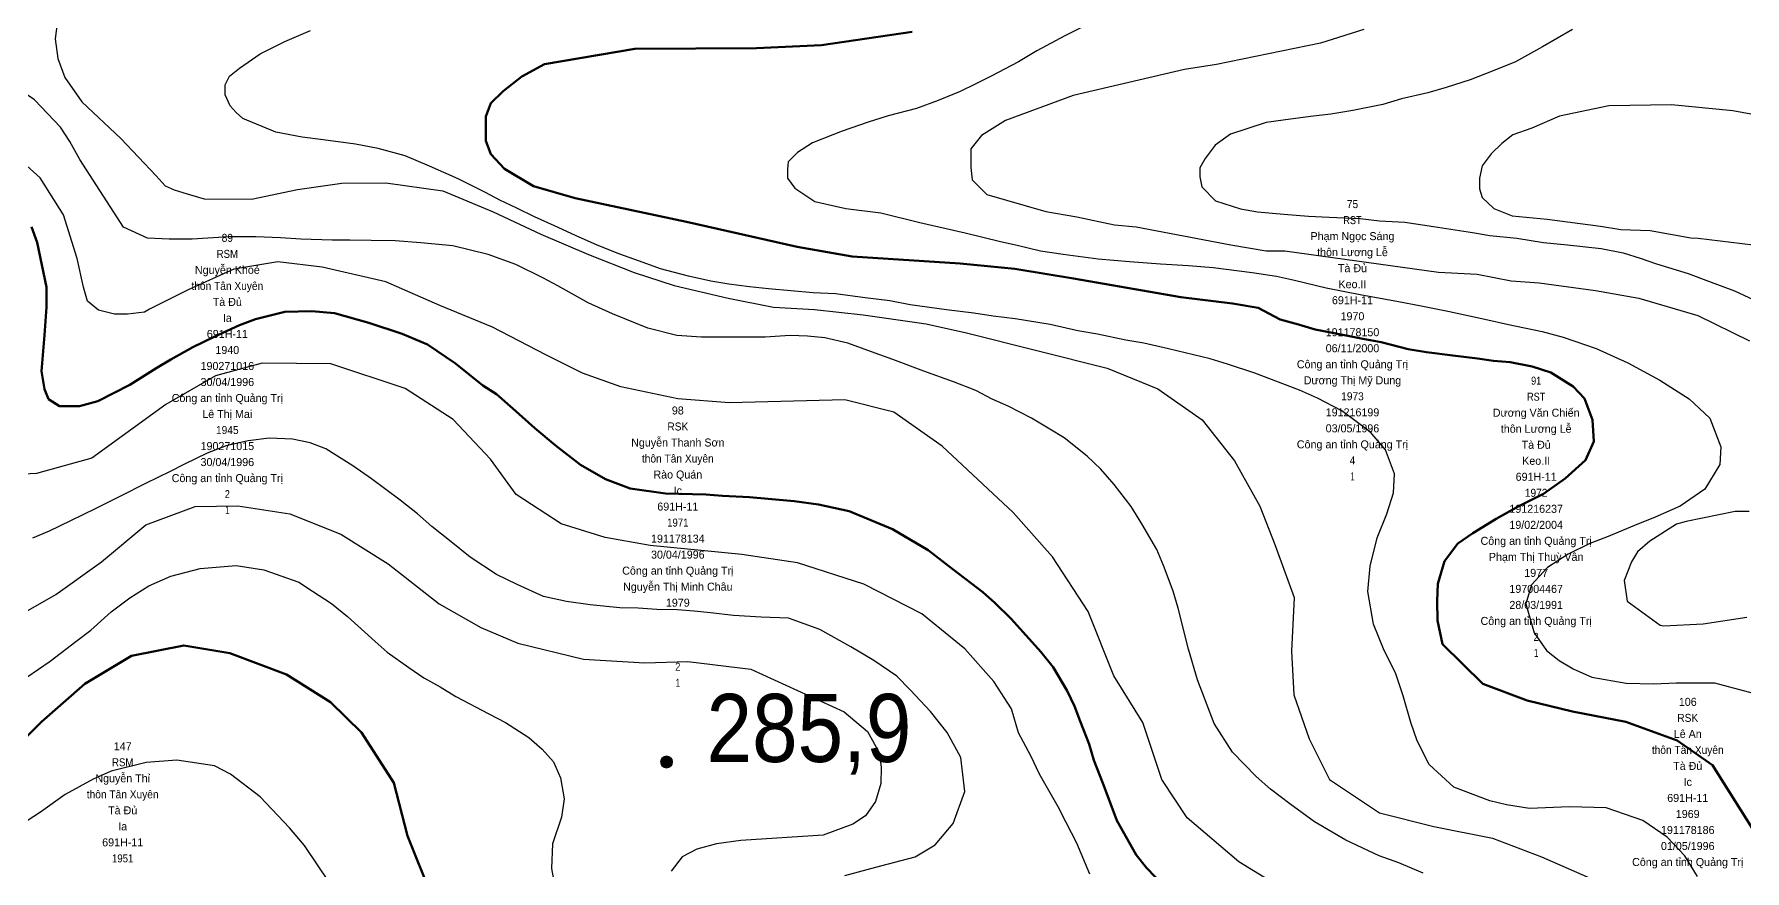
# Model space of a CAD drawing. Header units: metres. Extents: x 549268 to 556659, y 1838059 to 1844558.
# Drawn here: x 552490.8 to 552918.3, y 1840742.3 to 1840951.2 of the extents above; entities that cross this region are included whole.
import ezdxf
from ezdxf.enums import TextEntityAlignment as Align

# ---------------------------------------------------------------- set-up
doc = ezdxf.new("R2010")
doc.units = ezdxf.units.M
doc.header["$LTSCALE"] = 0.8
for name, color, linetype, lineweight in [('1', 7, 'Continuous', 25), ('2', 7, 'Continuous', 53), ('5', 7, 'Continuous', 13)]:
    doc.layers.add(name, color=color, linetype=linetype, lineweight=lineweight)
doc.layers.add('15', color=7, linetype='Continuous')

msp = doc.modelspace()

# ---------------------------------------------------------------- hatches: boundary and pattern name
at = {"layer": '5'}
msp.add_hatch(color=256, dxfattribs=at).paths.add_polyline_path([(552650.37, 1840769.43, 1), (552647.37, 1840769.43, 1)])

# ---------------------------------------------------------------- linework, layer by layer
at = {"layer": '1'}
for points in [[(552496.55, 1840953.85), (552496.06, 1840950.07), (552496.71, 1840945.13), (552498.52, 1840940.36), (552502.77, 1840934.27), (552512.47, 1840925.12), (552521.36, 1840915.79), (552523.61, 1840913.29), (552525.85, 1840912.29), (552529.09, 1840911.29), (552533.31, 1840910.07), (552545.11, 1840909.96), (552556.62, 1840912.41), (552567.71, 1840914.03), (552578.72, 1840914.08), (552592.93, 1840912.04), (552605.56, 1840906.83), (552617.44, 1840901.29), (552629.41, 1840896.14), (552640.79, 1840891.71), (552650.74, 1840888.41), (552664.3, 1840885.25), (552664.3, 1840885.25), (552675.56, 1840883), (552685.86, 1840882.46), (552698.05, 1840881.1), (552713.72, 1840878.82), (552723.81, 1840876.58), (552758.99, 1840867.79), (552771.61, 1840862.59), (552782.7, 1840854.88), (552790.83, 1840844.65), (552797.15, 1840833.3), (552800.93, 1840823.75), (552805.76, 1840810.55), (552805.05, 1840797.13), (552805.62, 1840786.19), (552809.43, 1840775.21), (552814.58, 1840765.03), (552827.03, 1840756.7), (552840.62, 1840753.29), (552855.32, 1840750.39), (552867.49, 1840745.78)], [(552753.07, 1840953.11), (552748.38, 1840950.77), (552741.38, 1840947.01), (552736.87, 1840944.3), (552729.99, 1840940.68), (552726.04, 1840938.69), (552722.22, 1840936.84), (552716.73, 1840934.67), (552711.36, 1840932.65), (552704.28, 1840930.83), (552699.25, 1840929.24), (552692.74, 1840926.96), (552685.34, 1840924.08), (552681.57, 1840921.61), (552679.27, 1840919.31), (552679.11, 1840917.5), (552679.11, 1840915.2), (552680.91, 1840912.73), (552685.96, 1840909.43), (552693.69, 1840907.69), (552702.4, 1840906.56), (552712.16, 1840904.13), (552723.5, 1840901.6), (552732.32, 1840899.45), (552736.46, 1840898.48)], [(552669.58, 1840888.12), (552664.44, 1840888.73), (552659.93, 1840889.53), (552654.33, 1840890.74), (552647.37, 1840892.57), (552643.03, 1840894.17), (552637.21, 1840896.26), (552631.5, 1840898.5), (552626.16, 1840900.9), (552620.83, 1840903.3), (552615.89, 1840905.62), (552611.49, 1840907.74), (552607.24, 1840909.74), (552603.65, 1840911.68), (552596.77, 1840915.09), (552589.66, 1840918.21), (552583.53, 1840920.78), (552576.82, 1840922.65), (552571.11, 1840923.71), (552563.06, 1840924.77), (552557.78, 1840925.49), (552551.27, 1840926.73), (552542.96, 1840930.17), (552541.32, 1840931.65), (552539.84, 1840933.29), (552538.53, 1840936.09), (552538.53, 1840938.55), (552539.68, 1840940.69), (552542.14, 1840942.67), (552547.29, 1840946.32), (552553.46, 1840949.34), (552559.92, 1840952.13)], [(552823.16, 1840952.38), (552812.27, 1840948.97), (552786.31, 1840943.62), (552778.29, 1840942.35), (552750.51, 1840935.89), (552733.62, 1840929.6), (552727.61, 1840925.92), (552724.93, 1840922.57), (552724.93, 1840917.87), (552725.27, 1840914.86), (552728.94, 1840911.17), (552743.63, 1840906.89), (552751.42, 1840905.55), (552760.84, 1840903.62), (552766.21, 1840903.05), (552789.89, 1840898.56), (552798.74, 1840897.08), (552803.4, 1840897.08), (552841.82, 1840891.76), (552851.45, 1840891.28), (552859.93, 1840889.63), (552866.98, 1840889.12), (552881.05, 1840887.18), (552881.05, 1840887.18), (552891.89, 1840885.28), (552906.62, 1840880.96), (552919.5, 1840874.62)], [(552875.27, 1840952.39), (552867.81, 1840948.06), (552861.07, 1840944.33), (552855.47, 1840942.02), (552849.73, 1840939.83), (552843.7, 1840937.86), (552839.16, 1840936.58), (552832.57, 1840935.07), (552827.91, 1840933.65), (552820.4, 1840932.17), (552814.92, 1840931.18), (552809.78, 1840930.61), (552802.98, 1840929.74), (552798.76, 1840929.14), (552789.85, 1840926.21), (552785.99, 1840923.44), (552783.49, 1840920.14), (552782.17, 1840917.84), (552782.17, 1840915.53), (552782.67, 1840913.07), (552786.09, 1840909.54), (552792.28, 1840907.62), (552796.54, 1840906.79)], [(552810.84, 1840754.51), (552804.62, 1840759.02), (552799.79, 1840762.65), (552796.2, 1840765.77), (552790.32, 1840771.89), (552785.76, 1840779.06), (552781.58, 1840789.91), (552779.3, 1840797.59), (552776.74, 1840807.85), (552775.49, 1840812.13), (552773.09, 1840818.5), (552771.36, 1840822.47), (552767.65, 1840828.95), (552764.97, 1840833.21), (552760.72, 1840838.73), (552757.44, 1840842.53), (552753.96, 1840845.78), (552748.26, 1840850.36), (552744.63, 1840852.56), (552740.04, 1840855.31), (552734.25, 1840858.31), (552730.28, 1840860.08), (552726.14, 1840862.23), (552720.58, 1840864.35), (552713.13, 1840867.04), (552705.39, 1840869.96), (552701.05, 1840871.56), (552694.15, 1840874.05), (552688.41, 1840875.37), (552684.07, 1840875.8), (552679.76, 1840875.98), (552673.56, 1840875.56), (552666.28, 1840875.53), (552657.57, 1840875.49), (552651.41, 1840875.98), (552644.18, 1840877.78), (552635.34, 1840881.36), (552629.32, 1840884.08), (552621.7, 1840888.31), (552617.96, 1840890.37), (552611.22, 1840893.66), (552604.32, 1840896.15), (552595.5, 1840898.3), (552587.47, 1840899.11), (552581.05, 1840899.57), (552575.05, 1840899.69), (552569.71, 1840899.75), (552565.29, 1840899.79), (552557.47, 1840899.97), (552552.36, 1840900.31), (552546.22, 1840900.55), (552539.45, 1840900.58), (552530.34, 1840900.04), (552524.6, 1840900.04), (552519.12, 1840900.29), (552513.13, 1840903.04), (552502.21, 1840919.89), (552499.76, 1840924.43), (552497.42, 1840927.95), (552490.95, 1840934.78), (552483.64, 1840939.7)], [(552946.39, 1840926.31), (552915.32, 1840932.05), (552899.99, 1840933.59), (552884.35, 1840933.27), (552872.07, 1840930.74), (552865.15, 1840927.7), (552860.4, 1840926.06), (552857.61, 1840923.92), (552854.98, 1840921.29), (552852.69, 1840918.33), (552852.03, 1840915.2), (552852.03, 1840912.57), (552852.69, 1840910.43), (552855.64, 1840907.64), (552860.24, 1840905.81), (552868.97, 1840905.01), (552882.25, 1840903.25), (552887.39, 1840902.4), (552894.67, 1840902.17), (552904.85, 1840900.32)], [(552806.59, 1840735.52), (552791.86, 1840744.5), (552778.98, 1840755.51), (552772.61, 1840765.03), (552767.92, 1840779.28), (552760.66, 1840790.91), (552754.21, 1840807.03), (552745.31, 1840820.68), (552735.53, 1840831.77), (552717.76, 1840848.32), (552705.67, 1840856.82), (552693.42, 1840859.86), (552664.62, 1840859.12), (552651.68, 1840860.14), (552637.49, 1840863.1), (552627.91, 1840866.57), (552627.91, 1840866.57), (552618.72, 1840871.12), (552605.39, 1840878.06), (552592.22, 1840883.46), (552578.75, 1840889.35), (552562.79, 1840893.01), (552551.76, 1840894.38), (552540.7, 1840892.5), (552529.36, 1840887.36), (552519.66, 1840882.52), (552518.38, 1840881.78), (552514.14, 1840881.28), (552510.9, 1840881.28), (552506.91, 1840882.28), (552504.16, 1840884.53), (552503.17, 1840888.03), (552501.55, 1840895.15), (552498.14, 1840906.04), (552492.31, 1840915.36), (552484.83, 1840922.04)], [(552796.54, 1840906.79), (552803.1, 1840906.21), (552809.27, 1840905.72), (552814.49, 1840905.51), (552822.2, 1840905.19), (552827.08, 1840904.56), (552833.36, 1840904.21), (552840.5, 1840903.17), (552844.87, 1840902.49), (552850.29, 1840901.65), (552854.66, 1840900.96), (552861.37, 1840900.27), (552867.99, 1840899.18), (552874.05, 1840898.55), (552882.47, 1840897.65), (552887.92, 1840896.56), (552892.23, 1840895.22), (552896.28, 1840893.84), (552904.22, 1840891.46), (552909.24, 1840889.55), (552915.75, 1840887.14), (552922.74, 1840883.88)], [(552736.46, 1840898.48), (552742.34, 1840897.05), (552748.02, 1840896.24), (552756.72, 1840895.12), (552764.6, 1840894.43), (552772.34, 1840893.85), (552779.28, 1840893.44), (552785.44, 1840892.95), (552795.21, 1840891.68), (552801.29, 1840890.79), (552805.83, 1840889.73), (552813.71, 1840887.87), (552822.61, 1840886.12), (552831.38, 1840884.48), (552837.48, 1840883.33), (552844.54, 1840881.9), (552853.33, 1840880.01), (552859.32, 1840878.72), (552867.71, 1840876.91), (552872.94, 1840875.53), (552881.19, 1840872.67), (552889.12, 1840869.12), (552897.14, 1840864.8), (552904.42, 1840860.14), (552909.64, 1840855.26), (552912.37, 1840848.14), (552912.08, 1840843.69), (552908.33, 1840837.55), (552902.16, 1840833.36), (552895.96, 1840830.6), (552890.74, 1840828.46), (552883.77, 1840825.62), (552879.65, 1840823.99), (552874.23, 1840821.31), (552869, 1840818.01), (552865.06, 1840813.67), (552863.62, 1840808.96), (552865.73, 1840801.65), (552868.81, 1840797.31), (552871.95, 1840794.79), (552875.43, 1840792.7), (552880.08, 1840790.61), (552888.7, 1840789.09), (552895.61, 1840788.94), (552901.18, 1840789.17), (552910.8, 1840789.19), (552920.45, 1840786.61)], [(552904.85, 1840900.32), (552906.67, 1840900.26), (552920.47, 1840898.61)], [(552906.5, 1840740.85), (552903.33, 1840745.97), (552898.91, 1840750.68), (552892.86, 1840754.83), (552883.67, 1840757.98), (552874.54, 1840758.27), (552864.57, 1840757.82), (552858.75, 1840758.74), (552854.61, 1840759.72), (552845.65, 1840763.15), (552839.43, 1840768.84), (552836.44, 1840774.75), (552834.9, 1840779.27), (552832.99, 1840785.95), (552831.06, 1840791.72), (552828.24, 1840797.26), (552825.56, 1840803.86), (552824.14, 1840812.03), (552824.74, 1840818.33), (552826.44, 1840825.41), (552828.9, 1840831.41), (552830.53, 1840836.66), (552830.79, 1840841.37), (552828.57, 1840847.37), (552824.83, 1840851.77), (552817.62, 1840857.09), (552811.54, 1840860.32), (552807.03, 1840862.29), (552795.9, 1840866.53), (552789.02, 1840868.76), (552784.71, 1840870.11), (552780.57, 1840871.08), (552774.29, 1840872.6), (552768.15, 1840874.01), (552763.64, 1840874.81), (552756.59, 1840876.25), (552751.68, 1840877.14), (552744.74, 1840878.71), (552736.01, 1840880.09), (552730.47, 1840880.78), (552725.7, 1840881.56), (552718.85, 1840882.36), (552709.74, 1840883.57), (552704.69, 1840884.58), (552698.5, 1840885.33), (552691.1, 1840886.33), (552685.48, 1840886.62), (552679.97, 1840887.06), (552674.32, 1840887.6), (552669.58, 1840888.12)], [(552748.74, 1840754.32), (552746.75, 1840758.25), (552742.1, 1840766.41), (552739.92, 1840770.95), (552736.83, 1840776.7), (552735.04, 1840782.7), (552730.64, 1840789.51), (552723.39, 1840797.65), (552712.7, 1840806.43), (552698.14, 1840813.88), (552681.62, 1840819.17), (552667.66, 1840821.25), (552644.74, 1840823.49), (552633.51, 1840825.48), (552622.5, 1840828.92), (552611.33, 1840836.23), (552611.33, 1840836.23), (552604.9, 1840845.1), (552595.52, 1840854.94), (552583.52, 1840862.67), (552564.96, 1840868.9), (552547.84, 1840869.07), (552536.15, 1840865.83), (552523.73, 1840858.75), (552505.27, 1840845.3), (552491.45, 1840841.52), (552486.72, 1840841.27)], [(552651.54, 1840807.45), (552646.46, 1840807.54), (552641.75, 1840807.81), (552637.18, 1840807.95), (552629.81, 1840808.7), (552623.88, 1840809.48), (552618.14, 1840810.8), (552611.57, 1840813.72), (552606.35, 1840816.26), (552599.76, 1840820.61), (552595.05, 1840824.38), (552590.2, 1840828.27), (552586.61, 1840831.39), (552582.33, 1840834.82), (552575.11, 1840840.13), (552570.46, 1840843.39), (552563.75, 1840847.6), (552559.82, 1840849.11), (552555.42, 1840850.06), (552549.54, 1840850.32), (552544.28, 1840849.61), (552538.83, 1840848.36), (552534.09, 1840846.54), (552528.4, 1840843.83), (552524.83, 1840842.01), (552518.66, 1840838.99), (552512.38, 1840835.83), (552506.09, 1840832.66), (552499.92, 1840829.64), (552494.61, 1840827.11), (552490.38, 1840825.34)], [(552487.1, 1840805.98), (552496.23, 1840811.27), (552507.63, 1840819.4), (552507.63, 1840819.4), (552518.78, 1840828.67), (552531.09, 1840833.27), (552541.7, 1840833.42), (552554.75, 1840831.37), (552567.49, 1840826.31), (552579.31, 1840818.94), (552592.08, 1840808.96), (552602.46, 1840802.99), (552611.7, 1840799.1), (552628.08, 1840795.09), (552643.46, 1840794.21), (552654.18, 1840794.49), (552669.93, 1840792.61), (552693.26, 1840781.99), (552699.06, 1840777.04), (552702.11, 1840771.66), (552702.54, 1840768.03), (552702.4, 1840764.1), (552701.09, 1840759.59), (552698.63, 1840755.95), (552695.44, 1840753.92), (552688.04, 1840751.15), (552667.45, 1840749.85), (552661.36, 1840748.97), (552656.43, 1840747.66), (552652.81, 1840745.77), (552650.05, 1840742.14)], [(552919.44, 1840831.99), (552915.94, 1840831.99), (552903.66, 1840829.46), (552901.27, 1840828.81), (552894.62, 1840824.57), (552891.55, 1840821.9), (552890.01, 1840819.4)], [(552489.01, 1840790.59), (552494.81, 1840794.61), (552501.29, 1840799.49), (552505.01, 1840802.37), (552510.09, 1840806.96), (552514.78, 1840810.47), (552519.52, 1840813.46), (552524.98, 1840815.88), (552532.32, 1840817.73), (552541.34, 1840818.47), (552548.22, 1840817.4), (552557.01, 1840814.34), (552560.38, 1840812.11), (552565.14, 1840808.99), (552569.14, 1840805.79), (552576.07, 1840799.53), (552579.09, 1840796.87), (552584.46, 1840793.04), (552588.25, 1840790.47), (552592.28, 1840788.18), (552596.19, 1840785.75), (552604.46, 1840781.46), (552608.6, 1840779.31), (552614.48, 1840775.54), (552617.79, 1840772.65), (552620.61, 1840769.45), (552622.35, 1840765.48), (552623.31, 1840760.26), (552622.65, 1840755.63), (552620.39, 1840749.01), (552620.16, 1840742.87), (552620.92, 1840738.27)], [(552890.01, 1840819.4), (552888.19, 1840814.79), (552888.9, 1840809.56), (552897.2, 1840803.62), (552898, 1840803.45), (552907.92, 1840803.9), (552918.87, 1840805.63)], [(552693.45, 1840741.06), (552702.41, 1840743.48), (552711.01, 1840745.72), (552716.01, 1840748.75), (552720.5, 1840754.05), (552723.39, 1840762.04), (552722.45, 1840770.52), (552719.03, 1840776.78), (552714.81, 1840782.04), (552709.79, 1840787.47), (552706.43, 1840790.87), (552700.66, 1840794.79), (552694.96, 1840798.19), (552687.2, 1840802.54), (552679.35, 1840805.31), (552672.55, 1840805.61), (552665.61, 1840806.01), (552659.82, 1840806.67), (552655.74, 1840807.14), (552651.54, 1840807.45)], [(552566.64, 1840736.33), (552561.83, 1840743.47), (552558.4, 1840748.56), (552554.67, 1840752.96), (552547.31, 1840760.73), (552539.92, 1840766.42), (552535.92, 1840768.45), (552526.53, 1840769.89), (552518.79, 1840769.29), (552510.06, 1840767.16), (552505.6, 1840765.11), (552498.6, 1840761.35), (552492.46, 1840756.9), (552485.54, 1840752.37)], [(552754.69, 1840741.39), (552751.38, 1840749.18), (552748.74, 1840754.32)], [(552838, 1840741.63), (552831.87, 1840744.21), (552826.99, 1840746.01), (552818.63, 1840749.9), (552810.84, 1840754.51)], [(552867.49, 1840745.78), (552881.65, 1840739.58), (552892.11, 1840732.84), (552902.46, 1840721.3), (552910.23, 1840713.22), (552923.31, 1840705.09)]]:
    msp.add_lwpolyline(points, dxfattribs=at)
at = {"layer": '2'}
for points in [[(552842.81, 1840798.87), (552841.51, 1840804.78), (552841.44, 1840809.64), (552841.61, 1840813.95), (552843.33, 1840819.6), (552846.62, 1840824), (552850.36, 1840826.62), (552856.22, 1840830.12), (552861.73, 1840833.2), (552868.02, 1840836.37), (552873.45, 1840840.21), (552878.53, 1840844.81), (552880.62, 1840849.46), (552880.28, 1840854.88), (552878.26, 1840860.25), (552875.47, 1840863.2), (552869.87, 1840866.74), (552865.17, 1840868.18), (552859.71, 1840869.27), (552855.52, 1840869.58), (552851.55, 1840870.19), (552845.35, 1840870.94), (552838.76, 1840871.77), (552834.25, 1840872.57), (552827.43, 1840874.29), (552822.92, 1840875.1), (552818.26, 1840876.02), (552810.95, 1840877.42), (552806.79, 1840878.65), (552802.22, 1840879.97), (552796.75, 1840882.82), (552790.35, 1840883.97), (552777.36, 1840885.51), (552750.54, 1840890.17), (552735.9, 1840892.56), (552722.28, 1840893.89), (552695.27, 1840895.69), (552695.27, 1840895.69), (552681.53, 1840898.05), (552653.9, 1840904.3), (552626.03, 1840910.27), (552615.6, 1840913.26), (552608.34, 1840917.54), (552605, 1840921.23), (552603.67, 1840924.58), (552603.67, 1840927.59), (552603.67, 1840930.61), (552605, 1840933.96), (552608.01, 1840936.97), (552612.69, 1840940.66), (552618.37, 1840943.68), (552640.93, 1840947.55), (552671.35, 1840947.69), (552687.59, 1840948.46), (552710.28, 1840951.76)], [(552720.53, 1840817.52), (552714.28, 1840822.3), (552705.38, 1840827.56), (552694.48, 1840832.08), (552686.88, 1840833.71), (552680.8, 1840834.61), (552674.24, 1840835.18), (552669.64, 1840835.59), (552662.85, 1840835.88), (552658.65, 1840836.2), (552648.6, 1840836.52), (552639.75, 1840837.76), (552633.64, 1840840.08), (552627.39, 1840843.68), (552621, 1840848.57), (552615.98, 1840852.83), (552610.5, 1840857.69), (552606.34, 1840861.26), (552602.97, 1840863.49), (552596.12, 1840868.98), (552589.1, 1840873.67), (552582.83, 1840876.36), (552574.46, 1840879.08), (552565.87, 1840881.51), (552560.22, 1840882.06), (552553.48, 1840881.84), (552546.14, 1840879.99), (552542.14, 1840878.51), (552535.83, 1840875.6), (552530.52, 1840873.07), (552525, 1840869.99), (552521.46, 1840867.91), (552514.77, 1840863.66), (552506.78, 1840859.53), (552502.17, 1840858.27), (552499.42, 1840858.27), (552497.18, 1840858.27), (552494.44, 1840860.02), (552493.44, 1840862.52), (552492.69, 1840867.03), (552493.44, 1840876.03), (552493.94, 1840883.03), (552493.94, 1840888.03), (552491.58, 1840899.19), (552490.18, 1840903.06)], [(552773.19, 1840738.53), (552768.8, 1840742.98), (552766.23, 1840746.21), (552761.38, 1840754.78), (552759.33, 1840760.41), (552757.88, 1840764.15), (552755.69, 1840769.89), (552754.46, 1840773.92), (552752.27, 1840779.66), (552750.82, 1840783.4), (552748.97, 1840787.23), (552745.46, 1840793.09), (552742.44, 1840796.92), (552737.99, 1840801.89), (552735.02, 1840805.2), (552730.94, 1840809.17), (552727.92, 1840811.83), (552720.53, 1840817.52)], [(552484.37, 1840771.14), (552492.64, 1840779.44), (552503.5, 1840788.94), (552515.16, 1840795.93), (552528.21, 1840798.55), (552539.7, 1840796.59), (552553.89, 1840791.3), (552564.89, 1840784.36), (552572.6, 1840776.8), (552580.73, 1840764.23), (552584.14, 1840751.01), (552590.23, 1840735.88)], [(552923.02, 1840748.45), (552910.28, 1840768.67), (552901.44, 1840774.81), (552888.62, 1840779.48), (552875.25, 1840782.01), (552863.94, 1840784.76), (552852.85, 1840788.97), (552842.81, 1840798.87)]]:
    msp.add_lwpolyline(points, dxfattribs=at)
at = {"layer": '5'}
msp.add_circle((552648.87, 1840769.43), 1.5, dxfattribs=at)

# ---------------------------------------------------------------- texts
at = {"layer": '15'}
for s, width, p in [('75', 0.95, (552820.3, 1840907.76)), ('RST', 0.85, (552820.29, 1840903.76)), ('RSM', 0.9, (552539.11, 1840895.33)), ('89', 0.95, (552539.11, 1840899.33)), ('thôn Tân Xuyên', 0.95, (552539.11, 1840887.33)), ('91', 0.85, (552866.2, 1840863.66)), ('1973', 0.95, (552820.29, 1840859.76)), ('RST', 0.85, (552866.2, 1840859.66)), ('1945', 0.95, (552539.1, 1840851.33)), ('RSK', 0.95, (552651.69, 1840852.22)), ('thôn Tân Xuyên', 0.95, (552651.69, 1840844.22)), ('4', 0.9, (552820.29, 1840843.76)), ('1', 0.75, (552820.29, 1840839.76)), ('1972', 0.95, (552866.19, 1840835.66)), ('2', 0.85, (552539.11, 1840835.33)), ('1', 0.75, (552539.11, 1840831.33)), ('1971', 0.9, (552651.69, 1840828.22)), ('2', 0.85, (552866.2, 1840799.66)), ('1', 0.75, (552866.2, 1840795.66)), ('2', 0.85, (552651.69, 1840792.22)), ('1', 0.75, (552651.69, 1840788.22)), ('RSK', 0.95, (552904.08, 1840779.45)), ('thôn Tân Xuyên', 0.95, (552904.08, 1840771.45)), ('RSM', 0.9, (552512.96, 1840768.36)), ('thôn Tân Xuyên', 0.95, (552512.96, 1840760.36)), ('1951', 0.9, (552512.95, 1840744.36))]:
    msp.add_text(s, height=2, dxfattribs=dict(at, width=width)).set_placement(p, align=Align.CENTER)
for s, p in [('Phạm Ngọc Sáng', (552820.29, 1840899.76)), ('thôn Lương Lễ', (552820.29, 1840895.76)), ('Nguyễn Khoẻ', (552539.11, 1840891.33)), ('Tà Đủ', (552820.29, 1840891.76)), ('Keo.II', (552820.29, 1840887.76)), ('Tà Đủ', (552539.11, 1840883.33)), ('691H-11', (552820.29, 1840883.76)), ('Ia', (552539.11, 1840879.33)), ('1970', (552820.29, 1840879.76)), ('691H-11', (552539.11, 1840875.33)), ('191178150', (552820.3, 1840875.76)), ('1940', (552539.1, 1840871.33)), ('06/11/2000', (552820.29, 1840871.76)), ('190271016', (552539.11, 1840867.33)), ('Công an tỉnh Quảng Trị', (552820.29, 1840867.76)), ('30/04/1996', (552539.11, 1840863.33)), ('Dương Thị Mỹ Dung', (552820.29, 1840863.76)), ('Công an tỉnh Quảng Trị', (552539.11, 1840859.33)), ('Lê Thị Mai', (552539.1, 1840855.33)), ('98', (552651.69, 1840856.22)), ('191216199', (552820.3, 1840855.76)), ('Dương Văn Chiến', (552866.2, 1840855.66)), ('Nguyễn Thanh Sơn', (552651.69, 1840848.22)), ('03/05/1996', (552820.29, 1840851.76)), ('thôn Lương Lễ', (552866.2, 1840851.66)), ('190271015', (552539.11, 1840847.33)), ('Công an tỉnh Quảng Trị', (552820.29, 1840847.76)), ('Tà Đủ', (552866.2, 1840847.66)), ('30/04/1996', (552539.11, 1840843.33)), ('Rào Quán', (552651.69, 1840840.22)), ('Keo.II', (552866.2, 1840843.66)), ('Công an tỉnh Quảng Trị', (552539.11, 1840839.33)), ('Ic', (552651.69, 1840836.22)), ('691H-11', (552866.2, 1840839.66)), ('691H-11', (552651.69, 1840832.22)), ('191216237', (552866.2, 1840831.66)), ('19/02/2004', (552866.2, 1840827.66)), ('191178134', (552651.69, 1840824.22)), ('Công an tỉnh Quảng Trị', (552866.2, 1840823.66)), ('30/04/1996', (552651.69, 1840820.22)), ('Phạm Thị Thuỳ Vân', (552866.2, 1840819.66)), ('Công an tỉnh Quảng Trị', (552651.69, 1840816.22)), ('1977', (552866.2, 1840815.66)), ('Nguyễn Thị Minh Châu', (552651.69, 1840812.22)), ('197004467', (552866.2, 1840811.66)), ('1979', (552651.69, 1840808.22)), ('28/03/1991', (552866.2, 1840807.66)), ('Công an tỉnh Quảng Trị', (552866.2, 1840803.66)), ('106', (552904.08, 1840783.45)), ('147', (552512.96, 1840772.36)), ('Lê An', (552904.08, 1840775.45)), ('Tà Đủ', (552904.08, 1840767.45)), ('Nguyễn Thỉ', (552512.96, 1840764.36)), ('Ic', (552904.08, 1840763.45)), ('691H-11', (552904.08, 1840759.45)), ('Tà Đủ', (552512.96, 1840756.36)), ('1969', (552904.07, 1840755.45)), ('Ia', (552512.96, 1840752.36)), ('191178186', (552904.08, 1840751.45)), ('691H-11', (552512.96, 1840748.36)), ('01/05/1996', (552904.08, 1840747.45)), ('Công an tỉnh Quảng Trị', (552904.08, 1840743.45))]:
    msp.add_text(s, height=2, dxfattribs=at).set_placement(p, align=Align.CENTER)
at = {"layer": '5', "width": 0.9}
msp.add_text('285,9', height=17, dxfattribs=at).set_placement((552658.87, 1840769.43))

doc.saveas('drawing.dxf')
